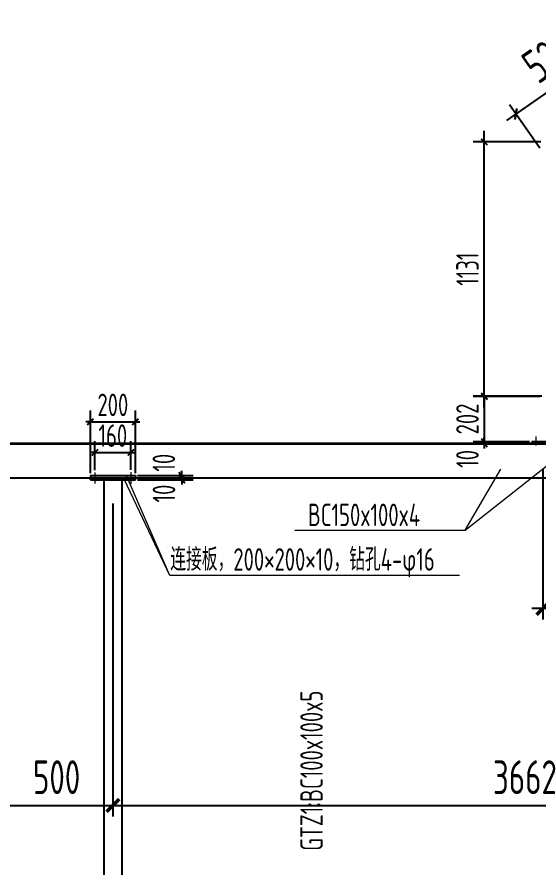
# Model space of a CAD drawing. Extents: x 498328 to 716449, y -893371 to -467753.
# Drawn here: x 575247 to 579886, y -887333 to -879772 of the extents above; entities that cross this region are included whole.
import ezdxf
from ezdxf.enums import TextEntityAlignment as Align

# ---------------------------------------------------------------- set-up
doc = ezdxf.new("R2010")
doc.units = 0
doc.header["$LTSCALE"] = 1000
doc.header["$PDMODE"] = 35
doc.header["$PDSIZE"] = 20
doc.linetypes.add('CENTER', pattern=[2, 1.25, -0.25, 0.25, -0.25])
doc.linetypes.add('CENTER2', pattern=[28.575, 19.05, -3.175, 3.175, -3.175])
doc.layers.get('0').update_dxf_attribs({"linetype": 'CONTINUOUS'})
doc.layers.get('Defpoints').update_dxf_attribs({"linetype": 'CONTINUOUS'})
for name, color, linetype in [('01', 7, 'CONTINUOUS'), ('1轮廓实线层', 7, 'CONTINUOUS'), ('AXIS', 251, 'CENTER'), ('DIM', 3, 'CONTINUOUS'), ('PUB_TEXT', 7, 'CONTINUOUS'), ('设备基础', 2, 'CONTINUOUS')]:
    doc.layers.add(name, color=color, linetype=linetype)
doc.layers.add('平立面图文字', color=7, linetype='CONTINUOUS', lineweight=18)
doc.styles.add('StTextStyle', font='yjkeng.shx', dxfattribs={"width": 0.7, "height": 250, "bigfont": 'yjkchn.shx'})
doc.styles.add('TSSD_DIMENSION', font='Tssdeng.shx', dxfattribs={"width": 0.7, "bigfont": 'hztxt.shx'})
doc.styles.add('TSSD_REIN', font='Tssdeng.shx', dxfattribs={"width": 0.7, "bigfont": 'hztxt.shx'})
doc.dimstyles.new('TSSD_50_100', dxfattribs={"dimtxt": 300, "dimasz": 80, "dimexe": 100, "dimexo": 250, "dimgap": 100, "dimtad": 1, "dimdec": 0, "dimlfac": 0.5, "dimzin": 0, "dimdsep": 46, "dimtxsty": 'TSSD_DIMENSION', "dimblk": 'ARCHTICK', "dimcen": 0, "dimdle": 100, "dimclrt": 7, "dimadec": 0, "dimazin": 0, "dimtfac": 1, "dimtdec": 0, "dimtix": 1, "dimtmove": 2, "dimatfit": 3, "dimldrblk": 'ARCHTICK', "dimfxl": 0, "dimtolj": 1, "dimtzin": 0, "dimarcsym": 0})

# ---------------------------------------------------------------- blocks, each defined once
blk = doc.blocks.new('_ARCHTICK')
at = {"color": 0, "const_width": 0.4}
blk.add_lwpolyline([(-0.707, -0.707), (0.707, 0.707)], dxfattribs=at)
blk = doc.blocks.new('*D897')
at = {"layer": 'Defpoints', "color": 0, "transparency": 16777216}
for p in [(575098.8, -883845.6), (576098.8, -883845.6), (576098.8, -886776.9)]:
    blk.add_point(p, dxfattribs=at)
at = {"layer": 'DIM', "color": 0, "lineweight": -2, "transparency": 16777216}
for p, q in [((575098.8, -884095.6), (575098.8, -886876.9)), ((576098.8, -884095.6), (576098.8, -886876.9)), ((574998.8, -886776.9), (576198.8, -886776.9))]:
    blk.add_line(p, q, dxfattribs=at)
at = {"layer": 'DIM', "color": 0, "lineweight": -2, "transparency": 16777216, "xscale": 80, "yscale": 80, "zscale": 80, "rotation": 180}
blk.add_blockref('_ARCHTICK', (575098.8, -886776.9), dxfattribs=at)
at = {"layer": 'DIM', "color": 0, "lineweight": -2, "transparency": 16777216, "xscale": 80, "yscale": 80, "zscale": 80}
blk.add_blockref('_ARCHTICK', (576098.8, -886776.9), dxfattribs=at)
at = {"layer": 'DIM', "color": 7, "transparency": 16777216, "insert": (575598.8, -886526.9), "char_height": 300, "attachment_point": 5, "style": 'TSSD_DIMENSION'}
blk.add_mtext('\\A1;500', dxfattribs=at)
blk = doc.blocks.new('*D898')
at = {"layer": 'Defpoints', "color": 0, "transparency": 16777216}
for p in [(576098.8, -883845.6), (583422.4, -883845.6), (583422.4, -886776.9)]:
    blk.add_point(p, dxfattribs=at)
at = {"layer": 'DIM', "color": 0, "lineweight": -2, "transparency": 16777216}
for p, q in [((576098.8, -884095.6), (576098.8, -886876.9)), ((583422.4, -884095.6), (583422.4, -886876.9)), ((575998.8, -886776.9), (583522.4, -886776.9))]:
    blk.add_line(p, q, dxfattribs=at)
at = {"layer": 'DIM', "color": 0, "lineweight": -2, "transparency": 16777216, "xscale": 80, "yscale": 80, "zscale": 80, "rotation": 180}
blk.add_blockref('_ARCHTICK', (576098.8, -886776.9), dxfattribs=at)
at = {"layer": 'DIM', "color": 0, "lineweight": -2, "transparency": 16777216, "xscale": 80, "yscale": 80, "zscale": 80}
blk.add_blockref('_ARCHTICK', (583422.4, -886776.9), dxfattribs=at)
at = {"layer": 'DIM', "color": 7, "transparency": 16777216, "insert": (579760.6, -886526.9), "char_height": 300, "attachment_point": 5, "style": 'TSSD_DIMENSION'}
blk.add_mtext('\\A1;3662', dxfattribs=at)
blk = doc.blocks.new('*D909')
at = {"layer": 'Defpoints', "color": 0, "transparency": 16777216}
for p in [(579921, -883539.6), (584458.8, -883565.6), (584458.8, -885025.6)]:
    blk.add_point(p, dxfattribs=at)
at = {"layer": 'DIM', "color": 0, "lineweight": -2, "transparency": 16777216}
for p, q in [((579921, -883789.6), (579921, -885125.6)), ((584458.8, -883815.6), (584458.8, -885125.6)), ((579821, -885025.6), (584558.8, -885025.6))]:
    blk.add_line(p, q, dxfattribs=at)
at = {"layer": 'DIM', "color": 0, "lineweight": -2, "transparency": 16777216, "xscale": 80, "yscale": 80, "zscale": 80, "rotation": 180}
blk.add_blockref('_ARCHTICK', (579921, -885025.6), dxfattribs=at)
at = {"layer": 'DIM', "color": 0, "lineweight": -2, "transparency": 16777216, "xscale": 80, "yscale": 80, "zscale": 80}
blk.add_blockref('_ARCHTICK', (584458.8, -885025.6), dxfattribs=at)
at = {"layer": 'DIM', "color": 7, "transparency": 16777216, "insert": (582189.9, -884775.6), "char_height": 300, "attachment_point": 5, "style": 'TSSD_DIMENSION'}
blk.add_mtext('\\A1;2269', dxfattribs=at)
blk = doc.blocks.new('*D911')
at = {"layer": 'Defpoints', "color": 0, "transparency": 16777216}
for p in [(579930.3, -883141.6), (579400, -883545.6), (579821, -883545.6)]:
    blk.add_point(p, dxfattribs=at)
at = {"layer": 'DIM', "color": 0, "lineweight": -2, "transparency": 16777216}
for p, q in [((579910.3, -883141.6), (579300, -883141.6)), ((579400, -883141.6), (579400, -883101.6)), ((579400, -883141.6), (579400, -883545.6)), ((579801, -883545.6), (579300, -883545.6)), ((579400, -883545.6), (579400, -883585.6))]:
    blk.add_line(p, q, dxfattribs=at)
at = {"layer": 'DIM', "color": 0, "lineweight": -2, "transparency": 16777216, "xscale": 40, "yscale": 40, "zscale": 40}
for p, rotation in [((579400, -883141.6), 270), ((579400, -883545.6), 90)]:
    blk.add_blockref('_ARCHTICK', p, dxfattribs=dict(at, rotation=rotation))
at = {"layer": 'DIM', "color": 7, "transparency": 16777216, "insert": (579250, -883343.6), "char_height": 200, "attachment_point": 5, "rotation": 90, "style": 'TSSD_DIMENSION'}
blk.add_mtext('\\A1;202', dxfattribs=at)
blk = doc.blocks.new('*D917')
at = {"layer": 'Defpoints', "color": 0, "transparency": 16777216}
for p in [(580784.3, -880379.1), (579680.4, -880633.7), (579921, -880979.6)]:
    blk.add_point(p, dxfattribs=at)
at = {"layer": 'DIM', "color": 0, "lineweight": -2, "transparency": 16777216}
for p, q in [((580625.9, -879976.1), (579598.3, -880690.8)), ((580755.8, -880338), (580486.7, -879951.1)), ((579892.4, -880938.5), (579623.3, -880551.6))]:
    blk.add_line(p, q, dxfattribs=at)
at = {"layer": 'DIM', "color": 0, "lineweight": -2, "transparency": 16777216, "xscale": 50, "yscale": 50, "zscale": 50}
for p, rotation in [((580543.8, -880033.2), 34.81946443029906), ((579680.4, -880633.7), 214.8194644302991)]:
    blk.add_blockref('_ARCHTICK', p, dxfattribs=dict(at, rotation=rotation))
at = {"layer": 'DIM', "color": 7, "transparency": 16777216, "insert": (579969.3, -880128.2), "char_height": 300, "attachment_point": 5, "rotation": 34.81946, "style": 'TSSD_DIMENSION'}
blk.add_mtext('\\A1;526', dxfattribs=at)
blk = doc.blocks.new('*D918')
at = {"layer": 'Defpoints', "color": 0, "transparency": 16777216}
for p in [(579400, -880882.1), (579921, -880882.1), (579917.5, -883143.1)]:
    blk.add_point(p, dxfattribs=at)
at = {"layer": 'DIM', "color": 0, "lineweight": -2, "transparency": 16777216}
for p, q in [((579400, -883243.1), (579400, -880782.1)), ((579901, -880882.1), (579300, -880882.1)), ((579897.5, -883143.1), (579300, -883143.1))]:
    blk.add_line(p, q, dxfattribs=at)
at = {"layer": 'DIM', "color": 0, "lineweight": -2, "transparency": 16777216, "xscale": 40, "yscale": 40, "zscale": 40}
for p, rotation in [((579400, -880882.1), 90), ((579400, -883143.1), 270)]:
    blk.add_blockref('_ARCHTICK', p, dxfattribs=dict(at, rotation=rotation))
at = {"layer": 'DIM', "color": 7, "transparency": 16777216, "insert": (579250, -882012.6), "char_height": 200, "attachment_point": 5, "rotation": 90, "style": 'TSSD_DIMENSION'}
blk.add_mtext('\\A1;1131', dxfattribs=at)
blk = doc.blocks.new('*D945')
at = {"layer": 'Defpoints', "color": 0, "transparency": 16777216}
for p in [(579400, -883565.6), (579821, -883545.6), (579821, -883565.6)]:
    blk.add_point(p, dxfattribs=at)
at = {"layer": 'DIM', "color": 0, "lineweight": -2, "transparency": 16777216}
for p, q in [((579400, -883545.6), (579400, -883505.6)), ((579801, -883545.6), (579300, -883545.6)), ((579801, -883565.6), (579300, -883565.6)), ((579400, -883545.6), (579400, -883565.6)), ((579400, -883565.6), (579400, -883605.6))]:
    blk.add_line(p, q, dxfattribs=at)
at = {"layer": 'DIM', "color": 0, "lineweight": -2, "transparency": 16777216, "xscale": 40, "yscale": 40, "zscale": 40}
for p, rotation in [((579400, -883545.6), 270), ((579400, -883565.6), 90)]:
    blk.add_blockref('_ARCHTICK', p, dxfattribs=dict(at, rotation=rotation))
at = {"layer": 'DIM', "color": 7, "transparency": 16777216, "insert": (579250, -883698.2), "char_height": 200, "attachment_point": 5, "rotation": 90, "style": 'TSSD_DIMENSION'}
blk.add_mtext('\\A1;10', dxfattribs=at)
blk = doc.blocks.new('*D946')
at = {"layer": 'Defpoints', "color": 0, "transparency": 16777216}
for p in [(576298.8, -883368.3), (575898.8, -883845.6), (576298.8, -883845.6)]:
    blk.add_point(p, dxfattribs=at)
at = {"layer": 'DIM', "color": 0, "lineweight": -2, "transparency": 16777216}
for p, q in [((575898.8, -883825.6), (575898.8, -883268.3)), ((576298.8, -883825.6), (576298.8, -883268.3)), ((575898.8, -883368.3), (575858.8, -883368.3)), ((575898.8, -883368.3), (576298.8, -883368.3)), ((576298.8, -883368.3), (576338.8, -883368.3))]:
    blk.add_line(p, q, dxfattribs=at)
at = {"layer": 'DIM', "color": 0, "lineweight": -2, "transparency": 16777216, "xscale": 40, "yscale": 40, "zscale": 40}
blk.add_blockref('_ARCHTICK', (575898.8, -883368.3), dxfattribs=at)
at = {"layer": 'DIM', "color": 0, "lineweight": -2, "transparency": 16777216, "xscale": 40, "yscale": 40, "zscale": 40, "rotation": 180}
blk.add_blockref('_ARCHTICK', (576298.8, -883368.3), dxfattribs=at)
at = {"layer": 'DIM', "color": 7, "transparency": 16777216, "insert": (576098.8, -883218.3), "char_height": 200, "attachment_point": 5, "style": 'TSSD_DIMENSION'}
blk.add_mtext('\\A1;200', dxfattribs=at)
blk = doc.blocks.new('*D947')
at = {"layer": 'Defpoints', "color": 0, "transparency": 16777216}
for p in [(576258.8, -883641.4), (575938.8, -883818.4), (576258.8, -883815.8)]:
    blk.add_point(p, dxfattribs=at)
at = {"layer": 'DIM', "color": 0, "lineweight": -2, "transparency": 16777216}
for p, q in [((575938.8, -883798.4), (575938.8, -883541.4)), ((576258.8, -883795.8), (576258.8, -883541.4)), ((575938.8, -883641.4), (575898.8, -883641.4)), ((575938.8, -883641.4), (576258.8, -883641.4)), ((576258.8, -883641.4), (576298.8, -883641.4))]:
    blk.add_line(p, q, dxfattribs=at)
at = {"layer": 'DIM', "color": 0, "lineweight": -2, "transparency": 16777216, "xscale": 40, "yscale": 40, "zscale": 40}
blk.add_blockref('_ARCHTICK', (575938.8, -883641.4), dxfattribs=at)
at = {"layer": 'DIM', "color": 0, "lineweight": -2, "transparency": 16777216, "xscale": 40, "yscale": 40, "zscale": 40, "rotation": 180}
blk.add_blockref('_ARCHTICK', (576258.8, -883641.4), dxfattribs=at)
at = {"layer": 'DIM', "color": 7, "transparency": 16777216, "insert": (576098.8, -883491.4), "char_height": 200, "attachment_point": 5, "style": 'TSSD_DIMENSION'}
blk.add_mtext('\\A1;160', dxfattribs=at)
blk = doc.blocks.new('*D948')
at = {"layer": 'Defpoints', "color": 0, "transparency": 16777216}
for p in [(576298.8, -883845.6), (576298.8, -883865.6), (576712.2, -883865.6)]:
    blk.add_point(p, dxfattribs=at)
at = {"layer": 'DIM', "color": 0, "lineweight": -2, "transparency": 16777216}
for p, q in [((576712.2, -883845.6), (576712.2, -883805.6)), ((576318.8, -883845.6), (576812.2, -883845.6)), ((576318.8, -883865.6), (576812.2, -883865.6)), ((576712.2, -883845.6), (576712.2, -883865.6)), ((576712.2, -883865.6), (576712.2, -883905.6))]:
    blk.add_line(p, q, dxfattribs=at)
at = {"layer": 'DIM', "color": 0, "lineweight": -2, "transparency": 16777216, "xscale": 40, "yscale": 40, "zscale": 40}
for p, rotation in [((576712.2, -883845.6), 270), ((576712.2, -883865.6), 90)]:
    blk.add_blockref('_ARCHTICK', p, dxfattribs=dict(at, rotation=rotation))
at = {"layer": 'DIM', "color": 7, "transparency": 16777216, "insert": (576552.1, -883732.2), "char_height": 200, "attachment_point": 5, "rotation": 90, "style": 'TSSD_DIMENSION'}
blk.add_mtext('\\A1;10', dxfattribs=at)
blk = doc.blocks.new('*D949')
at = {"layer": 'Defpoints', "color": 0, "transparency": 16777216}
for p in [(576298.8, -883865.6), (576298.8, -883885.6), (576712.2, -883885.6)]:
    blk.add_point(p, dxfattribs=at)
at = {"layer": 'DIM', "color": 0, "lineweight": -2, "transparency": 16777216}
for p, q in [((576712.2, -883865.6), (576712.2, -883825.6)), ((576318.8, -883865.6), (576812.2, -883865.6)), ((576318.8, -883885.6), (576812.2, -883885.6)), ((576712.2, -883865.6), (576712.2, -883885.6)), ((576712.2, -883885.6), (576712.2, -883925.6))]:
    blk.add_line(p, q, dxfattribs=at)
at = {"layer": 'DIM', "color": 0, "lineweight": -2, "transparency": 16777216, "xscale": 40, "yscale": 40, "zscale": 40}
for p, rotation in [((576712.2, -883865.6), 270), ((576712.2, -883885.6), 90)]:
    blk.add_blockref('_ARCHTICK', p, dxfattribs=dict(at, rotation=rotation))
at = {"layer": 'DIM', "color": 7, "transparency": 16777216, "insert": (576553.2, -884006.4), "char_height": 200, "attachment_point": 5, "rotation": 90, "style": 'TSSD_DIMENSION'}
blk.add_mtext('\\A1;10', dxfattribs=at)

msp = doc.modelspace()

# ---------------------------------------------------------------- linework, layer by layer
at = {"layer": '01', "color": 8, "lineweight": 9}
for p, q in [((579230.5, -884330.9), (580045.4, -883688.1)), ((579230.5, -884330.9), (579546.3, -883790.8)), ((576603.9, -884735.8), (576202.1, -883885.6)), ((576603.9, -884735.8), (576223.7, -883855.3)), ((577716.6, -884330.9), (579230.5, -884330.9)), ((579178.2, -884735.8), (576603.9, -884735.8))]:
    msp.add_line(p, q, dxfattribs=at)
at = {"layer": '1轮廓实线层', "linetype": 'CENTER2', "lineweight": 20, "ltscale": 0.01}
for p, q in [((579861, -883560.3), (579861, -883498.8)), ((579861, -883580.3), (579861, -883518.8)), ((575938.8, -883818.4), (575938.8, -883917.7)), ((576258.8, -883815.8), (576258.8, -883920.4))]:
    msp.add_line(p, q, dxfattribs=at)
at = {"layer": 'AXIS', "lineweight": 20}
msp.add_line((600878.9, -883559.6), (562067.6, -883559.6), dxfattribs=at)
at = {"layer": '设备基础', "color": 0}
for p, q in [((575178.8, -883559.6), (579821, -883559.6)), ((575178.8, -883565.6), (584418.8, -883565.6)), ((580321, -883545.6), (579821, -883545.6)), ((580321, -883545.6), (579821, -883545.6)), ((579821, -883545.6), (579821, -883565.6)), ((580321, -883565.6), (579821, -883565.6)), ((575178.8, -883865.6), (584418.8, -883865.6)), ((575898.8, -883845.6), (576298.8, -883845.6)), ((575898.8, -883845.6), (575898.8, -883865.6)), ((575898.8, -883865.6), (576298.8, -883865.6)), ((575898.8, -883885.6), (575898.8, -883865.6)), ((575898.8, -883885.6), (576298.8, -883885.6)), ((576018.8, -883885.6), (576018.8, -888487.6)), ((576178.8, -883885.6), (576178.8, -888487.6)), ((576298.8, -883845.6), (576298.8, -883865.6)), ((576298.8, -883885.6), (576298.8, -883865.6))]:
    msp.add_line(p, q, dxfattribs=at)

# ---------------------------------------------------------------- texts
at = {"layer": 'PUB_TEXT', "lineweight": 15, "style": 'TSSD_REIN', "width": 0.7}
for s, p in [('BC150x100x4', (577832.4, -884295.8)), ('连接板，200×200×10，钻孔4-φ16', (576609.5, -884691.8))]:
    msp.add_text(s, height=200, dxfattribs=at).set_placement(p)
at = {"layer": '平立面图文字', "color": 7, "style": 'StTextStyle', "width": 0.7}
msp.add_text('GTZ1:BC100x100x5', height=200, rotation=90, dxfattribs=at).set_placement((578024.7, -887180.1), align=Align.BOTTOM_LEFT)

# ---------------------------------------------------------------- dimensions: what is measured, and where the dimension line sits
at = {"layer": 'DIM'}
for base, p1, p2, angle, override, picture, middle in [((579680.4, -880633.7), (580784.3, -880379.1), (579921, -880979.6), 34.81946, {"dimasz": 50, "dimexo": 50}, '*D917', (579969.3, -880128.2)), ((579400.0401, -880882.1203), (579917.5249, -883143.1486), (579920.9509, -880882.1203), 90, {"dimtxt": 200, "dimasz": 40, "dimexo": 20, "dimgap": 50}, '*D918', (579250.0401, -882012.6345)), ((579400, -883545.6), (579930.3, -883141.6), (579821, -883545.6), 90, {"dimtxt": 200, "dimasz": 40, "dimexo": 20, "dimgap": 50}, '*D911', (579250, -883343.6))]:
    dim = msp.add_linear_dim(base=base, p1=p1, p2=p2, angle=angle, dimstyle='TSSD_50_100', override=override, dxfattribs=at)
    dim.commit()
    dim.dimension.update_dxf_attribs({"geometry": picture, "text_midpoint": middle})
for base, p1, p2, picture, middle in [((576298.8, -883368.3), (575898.8, -883845.6), (576298.8, -883845.6), '*D946', (576098.8, -883218.3)), ((576258.8, -883641.4), (575938.8, -883818.4), (576258.8, -883815.8), '*D947', (576098.8, -883491.4))]:
    dim = msp.add_linear_dim(base=base, p1=p1, p2=p2, dimstyle='TSSD_50_100', override={"dimtxt": 200, "dimasz": 40, "dimexo": 20, "dimgap": 50}, dxfattribs=at)
    dim.commit()
    dim.dimension.update_dxf_attribs({"geometry": picture, "text_midpoint": middle})
for base, p1, p2, picture, middle in [((579400, -883565.6), (579821, -883545.6), (579821, -883565.6), '*D945', (579250, -883698.2)), ((576712.2, -883865.6), (576298.8, -883845.6), (576298.8, -883865.6), '*D948', (576552.1, -883732.2)), ((576712.2, -883885.6), (576298.8, -883865.6), (576298.8, -883885.6), '*D949', (576553.2, -884006.4))]:
    dim = msp.add_linear_dim(base=base, p1=p1, p2=p2, angle=90, dimstyle='TSSD_50_100', override={"dimtxt": 200, "dimasz": 40, "dimexo": 20, "dimgap": 50}, dxfattribs=at)
    dim.commit()
    dim.dimension.update_dxf_attribs({"geometry": picture, "text_midpoint": middle, "dimtype": 160})
dim = msp.add_linear_dim(base=(584458.8, -885025.6), p1=(579921, -883539.6), p2=(584458.8, -883565.6), dimstyle='TSSD_50_100', dxfattribs=at)
dim.commit()
dim.dimension.update_dxf_attribs({"geometry": '*D909', "text_midpoint": (582189.9, -884775.6)})
for p1, p2, picture, middle in [((575098.8, -883845.6), (576098.8, -883845.6), '*D897', (575598.8, -886526.9)), ((576098.8, -883845.6), (583422.4, -883845.6), '*D898', (579760.6, -886526.9))]:
    dim = msp.add_aligned_dim(p1=p1, p2=p2, distance=-2931.3, dimstyle='TSSD_50_100', dxfattribs=at)
    dim.commit()
    dim.dimension.update_dxf_attribs({"geometry": picture, "text_midpoint": middle})

doc.saveas('drawing.dxf')
